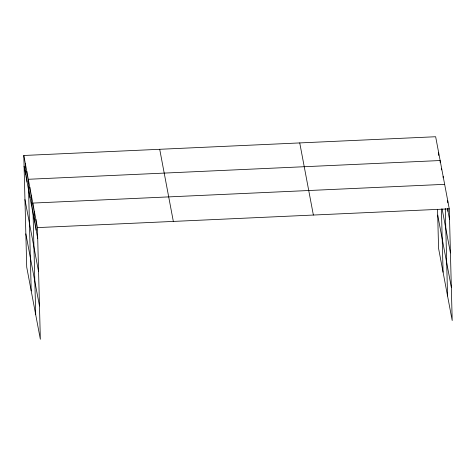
<?xml version="1.0" encoding="UTF-8"?>
<svg xmlns="http://www.w3.org/2000/svg" width="476" height="476" viewBox="0 0 476 476"><rect width="100%" height="100%" fill="white"/><g stroke="black" fill="none" stroke-linecap="round" stroke-linejoin="round"><path stroke-width="0.71" d="M23.8 155.479L37.425 227.605L40.347 339.263L26.721 267.143L23.8 155.479L435.653 136.737L449.279 208.857L452.2 320.521L438.575 248.395L437.551 209.256M444.643 184.337L32.79 203.079L35.718 314.743M37.425 227.605L449.279 208.857M447.5 208.708L449.558 219.609M442.121 208.916L450.427 252.911M437.706 215.093L451.325 287.218M299.743 142.919L313.363 215.045M159.71 149.291L173.335 221.417M24.08 166.231L37.705 238.357M24.954 199.527L38.58 271.653M25.853 233.841L39.478 305.967M447.732 200.688L447.791 202.835M447.94 208.565L448.011 211.433M445.274 208.405L447.565 296.001M443.144 176.406L443.18 177.834M441.645 168.468L441.686 169.902M440.205 162.685L440.145 160.537L28.298 179.279L31.22 290.943M441.419 208.964L443.073 272.195M438.652 152.6L438.723 155.468M35.878 219.43L36.164 230.182M34.337 211.255L34.617 222.006M31.291 195.148L31.577 205.9M29.798 187.217L30.077 197.962M26.799 171.348L27.078 182.094M25.299 163.411L25.579 174.162"/></g></svg>
